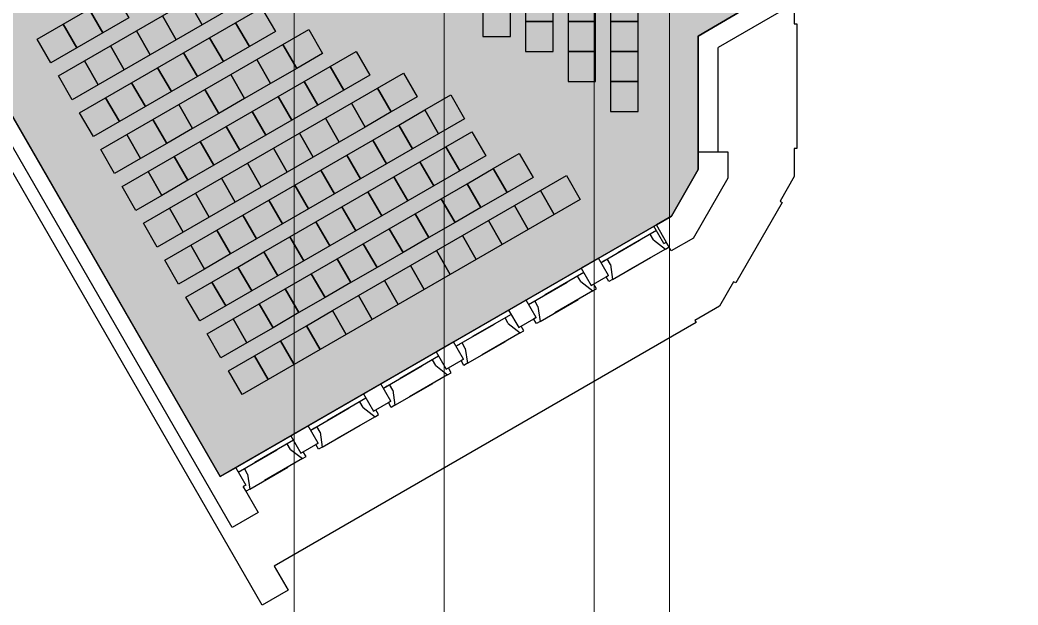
# Model space of a CAD drawing. Header units: millimetres. Extents: x -48619 to 110430, y -11025 to 74938.
# Drawn here: x 59214 to 79159, y 22117 to 33806 of the extents above; entities that cross this region are included whole.
import ezdxf

# ---------------------------------------------------------------- set-up
doc = ezdxf.new("R2010")
doc.units = ezdxf.units.MM
for name, color, linetype in [('Boundaries_and_building_grids', 140, 'Continuous'), ('GROS$', 1, 'Continuous'), ('HL-TMP', 7, 'Continuous'), ('RM$', 5, 'Continuous'), ('SHOPFITTING', 4, 'Continuous'), ('WA_EXT', 7, 'Continuous'), ('WN', 4, 'Continuous')]:
    doc.layers.add(name, color=color, linetype=linetype)

msp = doc.modelspace()

# ---------------------------------------------------------------- hatches: boundary and pattern name
at = {"layer": 'HL-TMP', "true_color": 0xcc66ec}
msp.add_hatch(color=213, dxfattribs=at).paths.add_polyline_path([(71937, 40735), (72867, 41275), (72917, 41361), (73569, 42486), (73620, 42572), (72767, 43066), (72767, 45737), (72232, 46663), (71881, 46866), (63217, 51869), (57852, 42576), (57192, 42576), (57192, 42322), (57192, 40566), (56492, 40566), (56492, 38883), (56492, 35986), (57192, 35986), (57192, 33976), (57852, 33976), (63217, 24682), (63524, 24861), (72232, 29888), (72767, 30815), (72767, 33485), (73620, 33979), (72867, 35277), (71937, 35816)], flags=16)

# ---------------------------------------------------------------- linework, layer by layer
at = {"layer": 'Boundaries_and_building_grids', "color": 3, "linetype": 'Continuous', "lineweight": 0}
for p in [(64691, -3551), (67691, -3551), (70691, 16349), (72191, 14017)]:
    msp.add_xline(p, (0, 1), dxfattribs=at)
at = {"layer": 'GROS$', "linetype": 'Continuous', "flags": 128}
msp.add_lwpolyline([(74687, 34296), (74687, 33731), (74737, 33731), (74737, 31241), (74687, 31241), (74687, 30676), (74405, 30187), (74448, 30161), (73518, 28551), (73475, 28576), (73192, 28086), (72703, 27804), (72728, 27761), (64297, 22893), (64572, 22417), (64052, 22117), (57783, 32976)], dxfattribs=at)
at = {"layer": 'GROS$'}
msp.add_lwpolyline([(73620, 33979), (72767, 33485), (72767, 31163), (72767, 30815), (72232, 29888), (71931, 29714), (63217, 24683), (57852, 33976)], dxfattribs=at)
at = {"layer": 'RM$'}
msp.add_lwpolyline([(57852, 33976), (63217, 24682), (63524, 24861), (72232, 29888), (72767, 30815), (72767, 33485), (73620, 33979), (72867, 35277), (71937, 35816), (71937, 40735), (72867, 41275), (72917, 41361), (73569, 42486), (73620, 42572), (72767, 43066), (72767, 45737), (72232, 46663), (71881, 46866), (63217, 51869), (57852, 42576)], dxfattribs=at)
at = {"layer": 'SHOPFITTING', "linetype": 'Continuous'}
for points in [[(60871, 33547), (60596, 34023), (61115, 34323), (61390, 33847), (60871, 33547)], [(62854, 33711), (62579, 34187), (63099, 34487), (63374, 34011), (62854, 33711)], [(69867, 33776), (69867, 34376), (69317, 34376), (69317, 33776), (69867, 33776)], [(70717, 33776), (70717, 34376), (70167, 34376), (70167, 33776), (70717, 33776)], [(71567, 33776), (71567, 34376), (71017, 34376), (71017, 33776), (71567, 33776)], [(62335, 33411), (62060, 33887), (62579, 34187), (62854, 33711), (62335, 33411)], [(60351, 33247), (60076, 33723), (60596, 34023), (60871, 33547), (60351, 33247)], [(63799, 33275), (63524, 33751), (64044, 34051), (64319, 33575), (63799, 33275)], [(69017, 33476), (69017, 34076), (68467, 34076), (68467, 33476), (69017, 33476)], [(59831, 32947), (59556, 33423), (60076, 33723), (60351, 33247), (59831, 32947)], [(61815, 33111), (61540, 33587), (62060, 33887), (62335, 33411), (61815, 33111)], [(63279, 32975), (63004, 33451), (63524, 33751), (63799, 33275), (63279, 32975)], [(69867, 33176), (69867, 33776), (69317, 33776), (69317, 33176), (69867, 33176)], [(70717, 33176), (70717, 33776), (70167, 33776), (70167, 33176), (70717, 33176)], [(71567, 33176), (71567, 33776), (71017, 33776), (71017, 33176), (71567, 33176)], [(61296, 32811), (61021, 33287), (61540, 33587), (61815, 33111), (61296, 32811)], [(64744, 32839), (64469, 33315), (64988, 33615), (65263, 33139), (64744, 32839)], [(62760, 32675), (62485, 33151), (63004, 33451), (63279, 32975), (62760, 32675)], [(64224, 32539), (63949, 33015), (64469, 33315), (64744, 32839), (64224, 32539)], [(60776, 32511), (60501, 32987), (61021, 33287), (61296, 32811), (60776, 32511)], [(62240, 32375), (61965, 32851), (62485, 33151), (62760, 32675), (62240, 32375)], [(65688, 32403), (65413, 32879), (65933, 33179), (66208, 32703), (65688, 32403)], [(70717, 32576), (70717, 33176), (70167, 33176), (70167, 32576), (70717, 32576)], [(71567, 32576), (71567, 33176), (71017, 33176), (71017, 32576), (71567, 32576)], [(60256, 32211), (59981, 32687), (60501, 32987), (60776, 32511), (60256, 32211)], [(63704, 32239), (63429, 32715), (63949, 33015), (64224, 32539), (63704, 32239)], [(61721, 32075), (61446, 32551), (61965, 32851), (62240, 32375), (61721, 32075)], [(63185, 31939), (62910, 32415), (63429, 32715), (63704, 32239), (63185, 31939)], [(65169, 32103), (64894, 32579), (65413, 32879), (65688, 32403), (65169, 32103)], [(66633, 31967), (66358, 32443), (66877, 32743), (67152, 32267), (66633, 31967)], [(61201, 31775), (60926, 32251), (61446, 32551), (61721, 32075), (61201, 31775)], [(64649, 31803), (64374, 32279), (64894, 32579), (65169, 32103), (64649, 31803)], [(71567, 31976), (71567, 32576), (71017, 32576), (71017, 31976), (71567, 31976)], [(62665, 31639), (62390, 32115), (62910, 32415), (63185, 31939), (62665, 31639)], [(66113, 31666), (65838, 32143), (66358, 32443), (66633, 31967), (66113, 31666)], [(60681, 31475), (60406, 31951), (60926, 32251), (61201, 31775), (60681, 31475)], [(62146, 31339), (61871, 31815), (62390, 32115), (62665, 31639), (62146, 31339)], [(64129, 31503), (63854, 31979), (64374, 32279), (64649, 31803), (64129, 31503)], [(65594, 31366), (65319, 31843), (65838, 32143), (66113, 31666), (65594, 31366)], [(67577, 31530), (67302, 32007), (67822, 32307), (68097, 31830), (67577, 31530)], [(63610, 31202), (63335, 31679), (63854, 31979), (64129, 31503), (63610, 31202)], [(67058, 31230), (66783, 31707), (67302, 32007), (67577, 31530), (67058, 31230)], [(61626, 31039), (61351, 31515), (61871, 31815), (62146, 31339), (61626, 31039)], [(65074, 31066), (64799, 31543), (65319, 31843), (65594, 31366), (65074, 31066)], [(61106, 30738), (60831, 31215), (61351, 31515), (61626, 31039), (61106, 30738)], [(63090, 30902), (62815, 31379), (63335, 31679), (63610, 31202), (63090, 30902)], [(64554, 30766), (64279, 31243), (64799, 31543), (65074, 31066), (64554, 30766)], [(66538, 30930), (66263, 31407), (66783, 31707), (67058, 31230), (66538, 30930)], [(68002, 30794), (67727, 31271), (68247, 31571), (68522, 31094), (68002, 30794)], [(62571, 30602), (62296, 31079), (62815, 31379), (63090, 30902), (62571, 30602)], [(66019, 30630), (65744, 31107), (66263, 31407), (66538, 30930), (66019, 30630)], [(64035, 30466), (63760, 30943), (64279, 31243), (64554, 30766), (64035, 30466)], [(67483, 30494), (67208, 30971), (67727, 31271), (68002, 30794), (67483, 30494)], [(68947, 30358), (68672, 30835), (69192, 31135), (69467, 30658), (68947, 30358)], [(62051, 30302), (61776, 30779), (62296, 31079), (62571, 30602), (62051, 30302)], [(63515, 30166), (63240, 30643), (63760, 30943), (64035, 30466), (63515, 30166)], [(65499, 30330), (65224, 30807), (65744, 31107), (66019, 30630), (65499, 30330)], [(66963, 30194), (66688, 30671), (67208, 30971), (67483, 30494), (66963, 30194)], [(61531, 30002), (61256, 30479), (61776, 30779), (62051, 30302), (61531, 30002)], [(64979, 30030), (64704, 30507), (65224, 30807), (65499, 30330), (64979, 30030)], [(68427, 30058), (68152, 30535), (68672, 30835), (68947, 30358), (68427, 30058)], [(62996, 29866), (62721, 30343), (63240, 30643), (63515, 30166), (62996, 29866)], [(66444, 29894), (66169, 30371), (66688, 30671), (66963, 30194), (66444, 29894)], [(67908, 29758), (67633, 30234), (68152, 30535), (68427, 30058), (67908, 29758)], [(69892, 29922), (69617, 30398), (70136, 30698), (70411, 30222), (69892, 29922)], [(62476, 29566), (62201, 30043), (62721, 30343), (62996, 29866), (62476, 29566)], [(64460, 29730), (64185, 30207), (64704, 30507), (64979, 30030), (64460, 29730)], [(65924, 29594), (65649, 30070), (66169, 30371), (66444, 29894), (65924, 29594)], [(69372, 29622), (69097, 30098), (69617, 30398), (69892, 29922), (69372, 29622)], [(63940, 29430), (63665, 29907), (64185, 30207), (64460, 29730), (63940, 29430)], [(67388, 29458), (67113, 29934), (67633, 30234), (67908, 29758), (67388, 29458)], [(61956, 29266), (61681, 29743), (62201, 30043), (62476, 29566), (61956, 29266)], [(65404, 29294), (65129, 29770), (65649, 30070), (65924, 29594), (65404, 29294)], [(66869, 29158), (66594, 29634), (67113, 29934), (67388, 29458), (66869, 29158)], [(68852, 29322), (68577, 29798), (69097, 30098), (69372, 29622), (68852, 29322)], [(63421, 29130), (63146, 29606), (63665, 29907), (63940, 29430), (63421, 29130)], [(64885, 28994), (64610, 29470), (65129, 29770), (65404, 29294), (64885, 28994)], [(68333, 29022), (68058, 29498), (68577, 29798), (68852, 29322), (68333, 29022)], [(62901, 28830), (62626, 29306), (63146, 29606), (63421, 29130), (62901, 28830)], [(66349, 28858), (66074, 29334), (66594, 29634), (66869, 29158), (66349, 28858)], [(64365, 28694), (64090, 29170), (64610, 29470), (64885, 28994), (64365, 28694)], [(65829, 28558), (65554, 29034), (66074, 29334), (66349, 28858), (65829, 28558)], [(67813, 28722), (67538, 29198), (68058, 29498), (68333, 29022), (67813, 28722)], [(62381, 28530), (62106, 29006), (62626, 29306), (62901, 28830), (62381, 28530)], [(63846, 28394), (63571, 28870), (64090, 29170), (64365, 28694), (63846, 28394)], [(67294, 28422), (67019, 28898), (67538, 29198), (67813, 28722), (67294, 28422)], [(65310, 28258), (65035, 28734), (65554, 29034), (65829, 28558), (65310, 28258)], [(63326, 28094), (63051, 28570), (63571, 28870), (63846, 28394), (63326, 28094)], [(64790, 27958), (64515, 28434), (65035, 28734), (65310, 28258), (64790, 27958)], [(66774, 28122), (66499, 28598), (67019, 28898), (67294, 28422), (66774, 28122)], [(62806, 27794), (62531, 28270), (63051, 28570), (63326, 28094), (62806, 27794)], [(66254, 27822), (65979, 28298), (66499, 28598), (66774, 28122), (66254, 27822)], [(64271, 27658), (63996, 28134), (64515, 28434), (64790, 27958), (64271, 27658)], [(63751, 27358), (63476, 27834), (63996, 28134), (64271, 27658), (63751, 27358)], [(65735, 27522), (65460, 27998), (65979, 28298), (66254, 27822), (65735, 27522)], [(65215, 27222), (64940, 27698), (65460, 27998), (65735, 27522), (65215, 27222)], [(63231, 27058), (62956, 27534), (63476, 27834), (63751, 27358), (63231, 27058)], [(64696, 26922), (64421, 27398), (64940, 27698), (65215, 27222), (64696, 26922)], [(64176, 26622), (63901, 27098), (64421, 27398), (64696, 26922), (64176, 26622)], [(63656, 26322), (63381, 26798), (63901, 27098), (64176, 26622), (63656, 26322)]]:
    msp.add_lwpolyline(points, dxfattribs=at)
at = {"layer": 'WA_EXT', "linetype": 'Continuous'}
for p, q in [((78958, 37075), (72767, 33485)), ((79159, 36729), (73167, 33255)), ((63217, 24682), (57852, 33976)), ((72767, 31163), (72767, 33485)), ((73167, 31163), (73167, 33255)), ((63457, 23666), (58083, 32976)), ((73367, 31163), (72767, 31163)), ((72767, 31163), (72767, 30815)), ((73367, 30653), (73367, 31163)), ((72232, 29888), (72767, 30815)), ((72672, 29449), (73367, 30653)), ((71931, 29714), (72232, 29888)), ((71881, 29685), (71931, 29714)), ((72082, 29339), (71881, 29685)), ((72230, 29194), (71931, 29714)), ((72082, 29339), (72131, 29367)), ((72672, 29449), (72230, 29194)), ((63525, 24860), (63217, 24682)), ((63525, 24860), (63725, 24514)), ((63725, 24514), (63677, 24486)), ((63677, 24486), (63977, 23966)), ((63977, 23966), (63457, 23666))]:
    msp.add_line(p, q, dxfattribs=at)
for points in [[(70431, 28848), (70631, 28501), (70977, 28701), (70777, 29048), (70431, 28848)], [(68980, 28010), (69180, 27664), (69527, 27864), (69327, 28210), (68980, 28010)], [(67530, 27173), (67730, 26826), (68076, 27026), (67876, 27373), (67530, 27173)], [(66079, 26335), (66279, 25989), (66626, 26189), (66426, 26535), (66079, 26335)], [(64629, 25498), (64829, 25151), (65175, 25351), (64975, 25698), (64629, 25498)]]:
    msp.add_lwpolyline(points, dxfattribs=at)
at = {"layer": 'WN', "linetype": 'Continuous'}
for p, q in [((71932, 29599), (71161, 29154)), ((71874, 29415), (71809, 29528)), ((70827, 28961), (71597, 29406)), ((71874, 29415), (72111, 29229)), ((72082, 29339), (72129, 29367)), ((72184, 29271), (72129, 29367)), ((72111, 29229), (71352, 28791)), ((72111, 29229), (72184, 29271)), ((70827, 28961), (70905, 29006)), ((71015, 28920), (70950, 29032)), ((71058, 28621), (71817, 29059)), ((70481, 28761), (69711, 28317)), ((71015, 28920), (71058, 28621)), ((69377, 28124), (70147, 28568)), ((70423, 28578), (70358, 28690)), ((70423, 28578), (70661, 28392)), ((70631, 28501), (70679, 28529)), ((70734, 28434), (70679, 28529)), ((70977, 28701), (70930, 28674)), ((70985, 28579), (70930, 28674)), ((71058, 28621), (70985, 28579)), ((70661, 28392), (69902, 27953)), ((70661, 28392), (70734, 28434)), ((69377, 28124), (69454, 28168)), ((69565, 28082), (69500, 28195)), ((69607, 27783), (70366, 28221)), ((69030, 27924), (68260, 27479)), ((69565, 28082), (69607, 27783)), ((67926, 27286), (68696, 27731)), ((68973, 27740), (68907, 27853)), ((68973, 27740), (69210, 27554)), ((69527, 27864), (69479, 27836)), ((69534, 27741), (69479, 27836)), ((69607, 27783), (69534, 27741)), ((69210, 27554), (68451, 27116)), ((69180, 27664), (69228, 27691)), ((69210, 27554), (69283, 27596)), ((69283, 27596), (69228, 27691)), ((67926, 27286), (68003, 27331)), ((68114, 27244), (68049, 27357)), ((68157, 26946), (68915, 27384)), ((68114, 27244), (68157, 26946)), ((67580, 27086), (66810, 26641)), ((67522, 26902), (67457, 27015)), ((68076, 27026), (68029, 26999)), ((68084, 26904), (68029, 26999)), ((68157, 26946), (68084, 26904)), ((66476, 26449), (67246, 26893)), ((67522, 26902), (67760, 26716)), ((67730, 26826), (67778, 26854)), ((67760, 26716), (67833, 26759)), ((67833, 26759), (67778, 26854)), ((66706, 26108), (67465, 26546)), ((67760, 26716), (67001, 26278)), ((66476, 26449), (66553, 26493)), ((66664, 26407), (66599, 26520)), ((66664, 26407), (66706, 26108)), ((66129, 26249), (65359, 25804)), ((66071, 26065), (66006, 26178)), ((66626, 26189), (66578, 26161)), ((66633, 26066), (66578, 26161)), ((65025, 25611), (65795, 26056)), ((66071, 26065), (66309, 25879)), ((66279, 25989), (66327, 26016)), ((66382, 25921), (66327, 26016)), ((66706, 26108), (66633, 26066)), ((66309, 25879), (65550, 25441)), ((66309, 25879), (66382, 25921)), ((65025, 25611), (65102, 25656)), ((65213, 25569), (65148, 25682)), ((65213, 25569), (65255, 25270)), ((65255, 25270), (66014, 25709)), ((64679, 25411), (63909, 24966)), ((64621, 25227), (64556, 25340)), ((65175, 25351), (65128, 25324)), ((63575, 24773), (64345, 25218)), ((64621, 25227), (64859, 25041)), ((64829, 25151), (64876, 25179)), ((64931, 25083), (64876, 25179)), ((65183, 25228), (65128, 25324)), ((65255, 25270), (65183, 25228)), ((64859, 25041), (64100, 24603)), ((64859, 25041), (64931, 25083)), ((63575, 24773), (63652, 24818)), ((63763, 24732), (63698, 24844)), ((63763, 24732), (63805, 24433)), ((63805, 24433), (64564, 24871)), ((63725, 24514), (63677, 24486)), ((63732, 24391), (63677, 24486)), ((63805, 24433), (63732, 24391))]:
    msp.add_line(p, q, dxfattribs=at)

doc.saveas('drawing.dxf')
